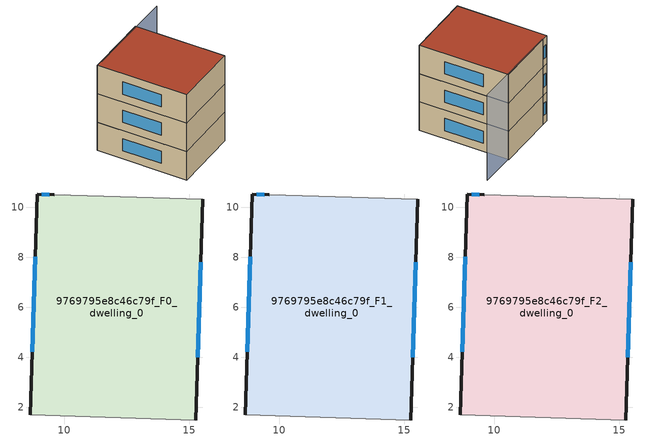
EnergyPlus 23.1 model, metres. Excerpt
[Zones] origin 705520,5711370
9769795e8c46c79f_F0_dwelling_0
 floor ground (EU_floor_Construction): 15.55,10.33 15.27,1.5 8.63,1.71 8.91,10.54 9.6,10.51 z0
 wall outside (EU_wall_Construction): 15.27,1.5 15.55,10.33 / 9.6,10.51 8.91,10.54 8.63,1.71 z0:3
 wall adiabatic (EU_wall_Construction): 15.55,10.33 9.6,10.51 / 8.63,1.71 15.27,1.5 z0:3
 window (EU_Window_Construction): 15.35,4.02 15.47,7.81 / 8.83,8.02 8.71,4.23 / 9.4,10.52 9.11,10.53 z0.85:2.15
9769795e8c46c79f_F1_dwelling_0
 floor to 9769795e8c46c79f_F0_dwelling_0 (EU_floor_Construction): 15.55,10.33 15.27,1.5 8.63,1.71 8.91,10.54 9.6,10.51 z3
 wall outside (EU_wall_Construction): 15.27,1.5 15.55,10.33 / 9.6,10.51 8.91,10.54 8.63,1.71 z3:6
 wall adiabatic (EU_wall_Construction): 15.55,10.33 9.6,10.51 / 8.63,1.71 15.27,1.5 z3:6
 window (EU_Window_Construction): 15.35,4.02 15.47,7.81 / 8.83,8.02 8.71,4.23 / 9.4,10.52 9.11,10.53 z3.85:5.15
9769795e8c46c79f_F2_dwelling_0
 floor to 9769795e8c46c79f_F1_dwelling_0 (EU_floor_Construction): 15.55,10.33 15.27,1.5 8.63,1.71 8.91,10.54 9.6,10.51 z6
 wall outside (EU_wall_Construction): 15.27,1.5 15.55,10.33 / 9.6,10.51 8.91,10.54 8.63,1.71 z6:9
 wall adiabatic (EU_wall_Construction): 15.55,10.33 9.6,10.51 / 8.63,1.71 15.27,1.5 z6:9
 window (EU_Window_Construction): 15.35,4.02 15.47,7.81 / 8.83,8.02 8.71,4.23 / 9.4,10.52 9.11,10.53 z6.85:8.15
 roof outside (EU_roof_Construction): 15.27,1.5 15.55,10.33 9.6,10.51 8.91,10.54 8.63,1.71 z9
shading: 19.03,10.09 9.6,10.47 z0:9
[Building]
EU S2 Campaign: North Axis=0; Terrain=City; Solar Distribution=FullExterior
[Site:Location]
London: Latitude=51.5; Longitude=-0.5; Time Zone=0; Elevation=25
[SizingPeriod:WeatherFileDays]
AnnualSizingPeriod: Begin Month=1; Begin Day of Month=1; End Month=12; End Day of Month=31; Day of Week for Start Day=Monday; Use Weather File Daylight Saving Period=No; Use Weather File Rain and Snow Indicators=No
[MATERIAL]
EU_InternalMass_Material: Roughness=MediumRough; Thickness=0.1; Conductivity=1; Density=1800; Specific Heat=900; Thermal Absorptance=0.9; Solar Absorptance=0.7; Visible Absorptance=0.7
[MATERIAL:NOMASS] Roughness=MediumRough; Thermal Absorptance=0.9; Solar Absorptance=0.7; Visible Absorptance=0.7
Name | Thermal Resistance
EU_wall_NoMass | 0.71061
EU_roof_NoMass | 2.41608
EU_floor_NoMass | 1.75078
[WINDOWMATERIAL:SIMPLEGLAZINGSYSTEM]
EU_Window_SimpleGlazing: UFactor=2.64892; Solar Heat Gain Coefficient=0.76; Visible Transmittance=0.76
[CONSTRUCTION]
EU_wall_Construction: EU_wall_NoMass
EU_roof_Construction: EU_roof_NoMass
EU_floor_Construction: EU_floor_NoMass
EU_Window_Construction: EU_Window_SimpleGlazing
EU_InternalMass_Construction: EU_InternalMass_Material
[ZONE] Type=1; Multiplier=1; Ceiling Height=autocalculate; Floor Area=autocalculate; Part of Total Floor Area=Yes
Name | Volume
9769795e8c46c79f_F0_dwelling_0 | 175.963
9769795e8c46c79f_F1_dwelling_0; 9769795e8c46c79f_F2_dwelling_0 | 175.964
[INTERNALMASS] Construction=EU_InternalMass_Construction; Surface Area=58.6543
Name | Zone or ZoneList
9769795e8c46c79f_F0_dwelling_0_EU_InternalMass | 9769795e8c46c79f_F0_dwelling_0
9769795e8c46c79f_F1_dwelling_0_EU_InternalMass | 9769795e8c46c79f_F1_dwelling_0
9769795e8c46c79f_F2_dwelling_0_EU_InternalMass | 9769795e8c46c79f_F2_dwelling_0
[OTHEREQUIPMENT] Fuel Type=Electricity; Design Level Calculation Method=Watts/Area; Power per Zone Floor Area=1; Fraction Latent=0; Fraction Radiant=0; Fraction Lost=0; Carbon Dioxide Generation Rate=0; EndUse Subcategory=EU_Step8_InternalGains
Name | Zone or ZoneList or Space or SpaceList | Schedule
EU_Step8_InternalGain_9769795e8c46c79f_F0_dwelling_0_f000 | 9769795e8c46c79f_F0_dwelling_0 | EU_Step8_GainSchedule_9769795e8c46c79f_F0_dwelling_0_f000
EU_Step8_InternalGain_9769795e8c46c79f_F1_dwelling_0_f000 | 9769795e8c46c79f_F1_dwelling_0 | EU_Step8_GainSchedule_9769795e8c46c79f_F1_dwelling_0_f000
EU_Step8_InternalGain_9769795e8c46c79f_F2_dwelling_0_f000 | 9769795e8c46c79f_F2_dwelling_0 | EU_Step8_GainSchedule_9769795e8c46c79f_F2_dwelling_0_f000
[ZONEVENTILATION:DESIGNFLOWRATE] Schedule=EU_AlwaysOn; Design Flow Rate Calculation Method=AirChanges/Hour; Air Changes per Hour=0.496673; Ventilation Type=Natural; Fan Pressure Rise=0; Fan Total Efficiency=1; Constant Term Coefficient=1; Temperature Term Coefficient=0; Velocity Term Coefficient=0; Velocity Squared Term Coefficient=0; Minimum Indoor Temperature=-100; Maximum Indoor Temperature=100; Delta Temperature=-100; Minimum Outdoor Temperature=-100; Maximum Outdoor Temperature=100; Maximum Wind Speed=40
Name | Zone or ZoneList or Space or SpaceList
EU_ConstantAir_9769795e8c46c79f_F0_dwelling_0 | 9769795e8c46c79f_F0_dwelling_0
EU_ConstantAir_9769795e8c46c79f_F1_dwelling_0 | 9769795e8c46c79f_F1_dwelling_0
EU_ConstantAir_9769795e8c46c79f_F2_dwelling_0 | 9769795e8c46c79f_F2_dwelling_0
[HVACTEMPLATE:THERMOSTAT] Constant Heating Setpoint=20; Constant Cooling Setpoint=50
EU_HeatOnly_9769795e8c46c79f_F0_dwelling_0; EU_HeatOnly_9769795e8c46c79f_F1_dwelling_0; EU_HeatOnly_9769795e8c46c79f_F2_dwelling_0
[HVACTEMPLATE:ZONE:IDEALLOADSAIRSYSTEM] System Availability Schedule=EU_AlwaysOn; Maximum Heating Supply Air Temperature=50; Minimum Cooling Supply Air Temperature=13; Maximum Heating Supply Air Humidity Ratio=0.0156; Minimum Cooling Supply Air Humidity Ratio=0.0077; Heating Limit=NoLimit; Cooling Limit=NoLimit; Heating Availability Schedule=EU_AlwaysOn; Cooling Availability Schedule=EU_CoolingOff; Dehumidification Control Type=ConstantSensibleHeatRatio; Cooling Sensible Heat Ratio=0.7; Dehumidification Setpoint=60; Humidification Control Type=None; Humidification Setpoint=30; Outdoor Air Method=None; Outdoor Air Flow Rate per Person=0.00944; Outdoor Air Flow Rate per Zone Floor Area=0; Outdoor Air Flow Rate per Zone=0; Demand Controlled Ventilation Type=None; Outdoor Air Economizer Type=NoEconomizer; Heat Recovery Type=None; Sensible Heat Recovery Effectiveness=0.7; Latent Heat Recovery Effectiveness=0.65
Name | Template Thermostat
9769795e8c46c79f_F0_dwelling_0 | EU_HeatOnly_9769795e8c46c79f_F0_dwelling_0
9769795e8c46c79f_F1_dwelling_0 | EU_HeatOnly_9769795e8c46c79f_F1_dwelling_0
9769795e8c46c79f_F2_dwelling_0 | EU_HeatOnly_9769795e8c46c79f_F2_dwelling_0
[SIZING:ZONE] Zone Cooling Design Supply Air Temperature Input Method=SupplyAirTemperature; Zone Cooling Design Supply Air Temperature=13; Zone Heating Design Supply Air Temperature Input Method=SupplyAirTemperature; Zone Heating Design Supply Air Temperature=50; Zone Cooling Design Supply Air Humidity Ratio=0.008; Zone Heating Design Supply Air Humidity Ratio=0.008; Cooling Design Air Flow Method=DesignDay; Cooling Design Air Flow Rate=0; Cooling Minimum Air Flow per Zone Floor Area=0.000762; Cooling Minimum Air Flow=0; Cooling Minimum Air Flow Fraction=0.2; Heating Design Air Flow Method=DesignDay; Heating Design Air Flow Rate=0; Heating Maximum Air Flow per Zone Floor Area=0.002032; Heating Maximum Air Flow=0.141576; Heating Maximum Air Flow Fraction=0.3; Account for Dedicated Outdoor Air System=No; Dedicated Outdoor Air System Control Strategy=NeutralSupplyAir; Dedicated Outdoor Air Low Setpoint Temperature for Design=autosize; Dedicated Outdoor Air High Setpoint Temperature for Design=autosize; Zone Load Sizing Method=Sensible Load Only No Latent Load; Zone Latent Cooling Design Supply Air Humidity Ratio Input Method=HumidityRatioDifference; Zone Cooling Design Supply Air Humidity Ratio Difference=0.005; Zone Latent Heating Design Supply Air Humidity Ratio Input Method=HumidityRatioDifference; Zone Humidification Design Supply Air Humidity Ratio Difference=0.005
9769795e8c46c79f_F0_dwelling_0; 9769795e8c46c79f_F1_dwelling_0; 9769795e8c46c79f_F2_dwelling_0
[SCHEDULE:CONSTANT]
Name | Hourly Value
EU_AlwaysOn | 1
EU_CoolingOff | 0
[SCHEDULE:FILE] Column Number=1; Rows to Skip at Top=0; Number of Hours of Data=8760; Column Separator=Comma; Interpolate to Timestep=No; Minutes per Item=60; Adjust Schedule for Daylight Savings=Yes
Name | File
EU_Step8_GainSchedule_9769795e8c46c79f_F0_dwelling_0_f000 | ../../schedules/9769795e8c46c79f/9769795e8c46c79f_F0_dwelling_0_f000_gain.csv
EU_Step8_GainSchedule_9769795e8c46c79f_F1_dwelling_0_f000 | ../../schedules/9769795e8c46c79f/9769795e8c46c79f_F1_dwelling_0_f000_gain.csv
EU_Step8_GainSchedule_9769795e8c46c79f_F2_dwelling_0_f000 | ../../schedules/9769795e8c46c79f/9769795e8c46c79f_F2_dwelling_0_f000_gain.csv
